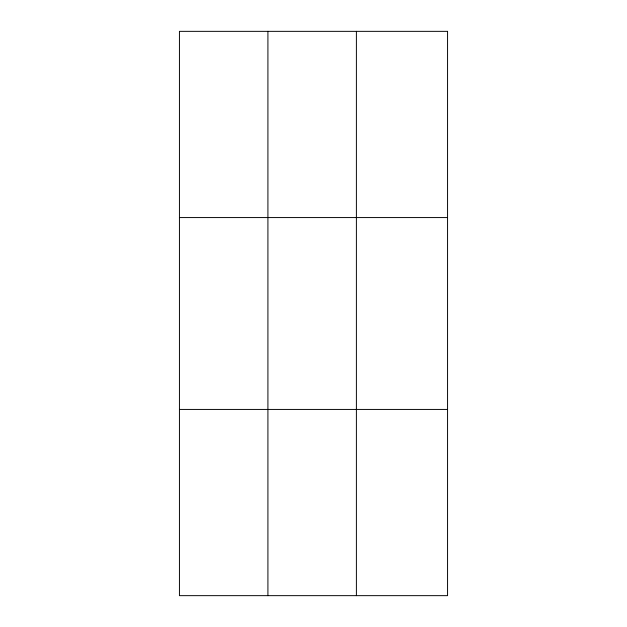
<?xml version="1.0" encoding="UTF-8"?>
<svg xmlns="http://www.w3.org/2000/svg" width="627" height="627" viewBox="0 0 627 627"><rect width="100%" height="100%" fill="white"/><g stroke="black" fill="none" stroke-linecap="round" stroke-linejoin="round"><path stroke-width="0.94" d="M267.917 595.65L267.917 31.35M356.395 595.65L356.395 31.35M179.44 217.569L447.56 217.569M179.44 409.431L447.56 409.431M447.56 31.35L447.56 595.65L179.44 595.65L179.44 31.35L447.56 31.35"/></g></svg>
